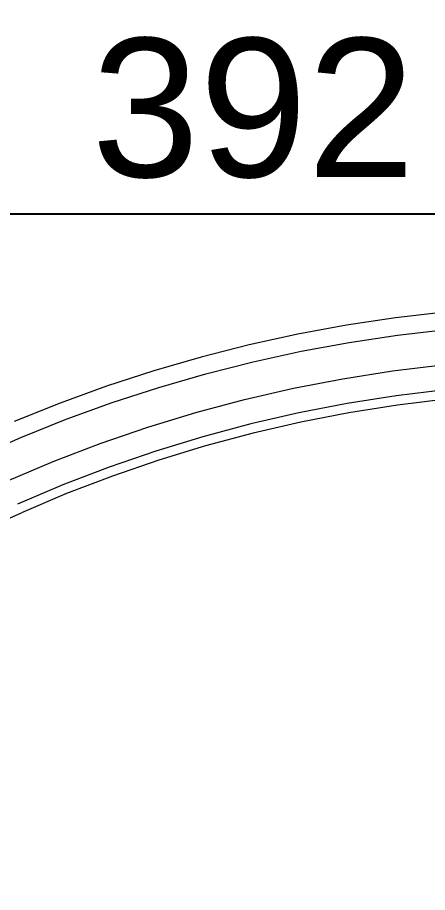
# Model space of a CAD drawing. Header units: millimetres. Extents: x -209 to 4251, y 50 to 3279.
# Drawn here: x 3426.9 to 3544.9, y 2785.9 to 3038.2 of the extents above; entities that cross this region are included whole.
import ezdxf

# ---------------------------------------------------------------- set-up
doc = ezdxf.new("R2010")
doc.units = ezdxf.units.MM
doc.layers.add('ZANO_R', color=7, linetype='Continuous', lineweight=0)
doc.layers.add('ZANO_W', color=1, linetype='Continuous', lineweight=0)
doc.styles.get("Standard").update_dxf_attribs({"font": 'ARIALUNI.TTF'})
doc.dimstyles.new('pl i ang', dxfattribs={"dimtxt": 50, "dimasz": 50, "dimexe": 1.25, "dimexo": 0.625, "dimgap": 10, "dimtad": 1, "dimtoh": 1, "dimtxsty": 'Standard', "dimcen": 2.5, "dimclrd": 1, "dimclre": 1, "dimclrt": 1, "dimadec": 0, "dimazin": 0, "dimtfac": 1, "dimtmove": 0, "dimatfit": 3, "dimfxl": 1, "dimarcsym": 1})

# ---------------------------------------------------------------- blocks, each defined once
blk = doc.blocks.new('*D433')
at = {"layer": 'ZANO_W', "color": 1, "lineweight": -2}
for p, q in [((3298.94, 2980.04), (3298.94, 2991.52)), ((3690.58, 2790.37), (3690.58, 2991.52)), ((3650.58, 2981.52), (3338.94, 2981.52))]:
    blk.add_line(p, q, dxfattribs=at)
at = {"layer": 'ZANO_W', "color": 1}
for points in [[(3338.94, 2988.18), (3338.94, 2974.85), (3298.94, 2981.52)], [(3650.58, 2974.85), (3650.58, 2988.18), (3690.58, 2981.52)]]:
    blk.add_solid(points, dxfattribs=at)
at = {"layer": 'ZANO_W', "color": 1, "insert": (3494.76, 3011.95), "char_height": 40, "attachment_point": 5}
blk.add_mtext('392', dxfattribs=at)

msp = doc.modelspace()

# ---------------------------------------------------------------- linework, layer by layer
at = {"layer": 'ZANO_R'}
for p, q in [((3535.68, 2951.59), (3521.58, 2949.46)), ((3549.85, 2953.24), (3535.68, 2951.59)), ((3521.58, 2949.46), (3507.55, 2946.88)), ((3507.55, 2946.88), (3493.61, 2943.82)), ((3522.38, 2944.53), (3536.33, 2946.63)), ((3536.33, 2946.63), (3550.34, 2948.26)), ((3508.51, 2941.97), (3522.38, 2944.53)), ((3493.61, 2943.82), (3479.79, 2940.31)), ((3494.74, 2938.95), (3508.51, 2941.97)), ((3479.79, 2940.31), (3466.09, 2936.34)), ((3481.07, 2935.48), (3494.74, 2938.95)), ((3534.84, 2936.33), (3549.21, 2938.09)), ((3466.09, 2936.34), (3452.52, 2931.92)), ((3467.52, 2931.55), (3481.07, 2935.48)), ((3506.32, 2931.3), (3520.53, 2934.06)), ((3520.53, 2934.06), (3534.84, 2936.33)), ((3452.52, 2931.92), (3439.11, 2927.05)), ((3454.11, 2927.18), (3467.52, 2931.55)), ((3492.21, 2928.04), (3506.32, 2931.3)), ((3535.88, 2929.15), (3521.83, 2926.93)), ((3549.99, 2930.88), (3535.88, 2929.15)), ((3439.11, 2927.05), (3425.87, 2921.74)), ((3440.86, 2922.36), (3454.11, 2927.18)), ((3478.22, 2924.3), (3492.21, 2928.04)), ((3521.83, 2926.93), (3507.87, 2924.22)), ((3536.26, 2926.43), (3522.31, 2924.22)), ((3550.28, 2928.15), (3536.26, 2926.43)), ((3464.37, 2920.06), (3478.22, 2924.3)), ((3507.87, 2924.22), (3494.01, 2921.02)), ((3522.31, 2924.22), (3508.44, 2921.53)), ((3427.77, 2917.11), (3440.86, 2922.36)), ((3508.44, 2921.53), (3494.68, 2918.36)), ((3450.67, 2915.35), (3464.37, 2920.06)), ((3494.01, 2921.02), (3480.27, 2917.34)), ((3414.86, 2911.42), (3427.77, 2917.11)), ((3480.27, 2917.34), (3466.67, 2913.19)), ((3494.68, 2918.36), (3481.04, 2914.7)), ((3437.15, 2910.16), (3450.67, 2915.35)), ((3481.04, 2914.7), (3467.53, 2910.58)), ((3466.67, 2913.19), (3453.22, 2908.56)), ((3423.82, 2904.5), (3437.15, 2910.16)), ((3467.53, 2910.58), (3454.17, 2905.98)), ((3453.22, 2908.56), (3439.94, 2903.47)), ((3454.17, 2905.98), (3440.98, 2900.92)), ((3439.94, 2903.47), (3426.85, 2897.91)), ((3440.98, 2900.92), (3427.98, 2895.41)), ((3423.05, 2893.18), (3427.98, 2895.41))]:
    msp.add_line(p, q, dxfattribs=at)

# ---------------------------------------------------------------- dimensions: what is measured, and where the dimension line sits
at = {"layer": 'ZANO_W'}
dim = msp.add_linear_dim(base=(3298.94, 2981.52), p1=(3690.58, 2780.37), p2=(3298.94, 2970.04), dimstyle='pl i ang', override={"dimtxt": 40, "dimasz": 40, "dimexe": 10, "dimexo": 10, "dimtoh": 0, "dimdec": 0, "dimtdec": 0, "dimtmove": 1}, dxfattribs=at)
dim.commit()
dim.dimension.update_dxf_attribs({"geometry": '*D433', "text_midpoint": (3494.76, 3011.95)})

doc.saveas('drawing.dxf')
